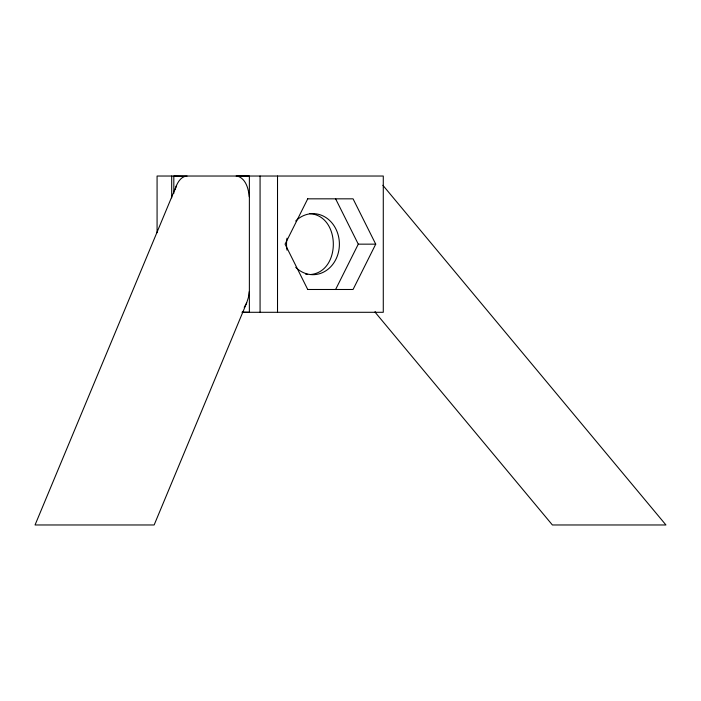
<?xml version="1.0" encoding="UTF-8"?>
<svg xmlns="http://www.w3.org/2000/svg" width="701" height="701" viewBox="0 0 701 701"><rect width="100%" height="100%" fill="white"/><g stroke="black" fill="none" stroke-linecap="round" stroke-linejoin="round"><path stroke-width="1.05" d="M242.055 312.164L249.372 312.295L249.372 176.03L236.149 176.03M249.258 291.563L248.364 297.575L246.638 302.963L154.141 524.97L35.05 524.97L176.556 185.362C178.431 181.007 181.848 176.214 187.044 176.03M175.084 189.813L176.556 185.362M246.638 302.963L244.202 307.371M307.73 198.83L285.07 244.158L307.73 289.487M335.613 289.487L358.281 244.158L335.613 198.83M307.555 198.83L353.059 198.83L375.727 244.158L353.059 289.487L307.555 289.487M310.788 274.52C341.299 271.401 340.704 215.54 309.737 213.63M358.281 244.158L375.727 244.158M242.239 312.295L383.281 312.295L383.281 176.03L157.077 176.03L157.077 232.714M185.318 176.231L173.822 176.03L173.822 193.371M305.531 274.1L307.634 274.398M237.876 176.231C246.095 179.097 248.505 189.025 249.258 196.762M382.869 185.274L665.95 524.97L552.397 524.97L375.166 312.295L375.166 311.481M277.517 176.03L277.517 312.295M260.071 176.03L260.071 312.295M171.684 176.03L171.684 197.831M295.699 221.025A30.529 26.445 90 0 1 332.108 223.12A30.529 26.445 90 0 1 332.108 265.206A30.529 26.445 90 0 1 295.699 267.3M287.016 250.126A30.529 26.445 90 0 1 287.016 238.2"/></g></svg>
